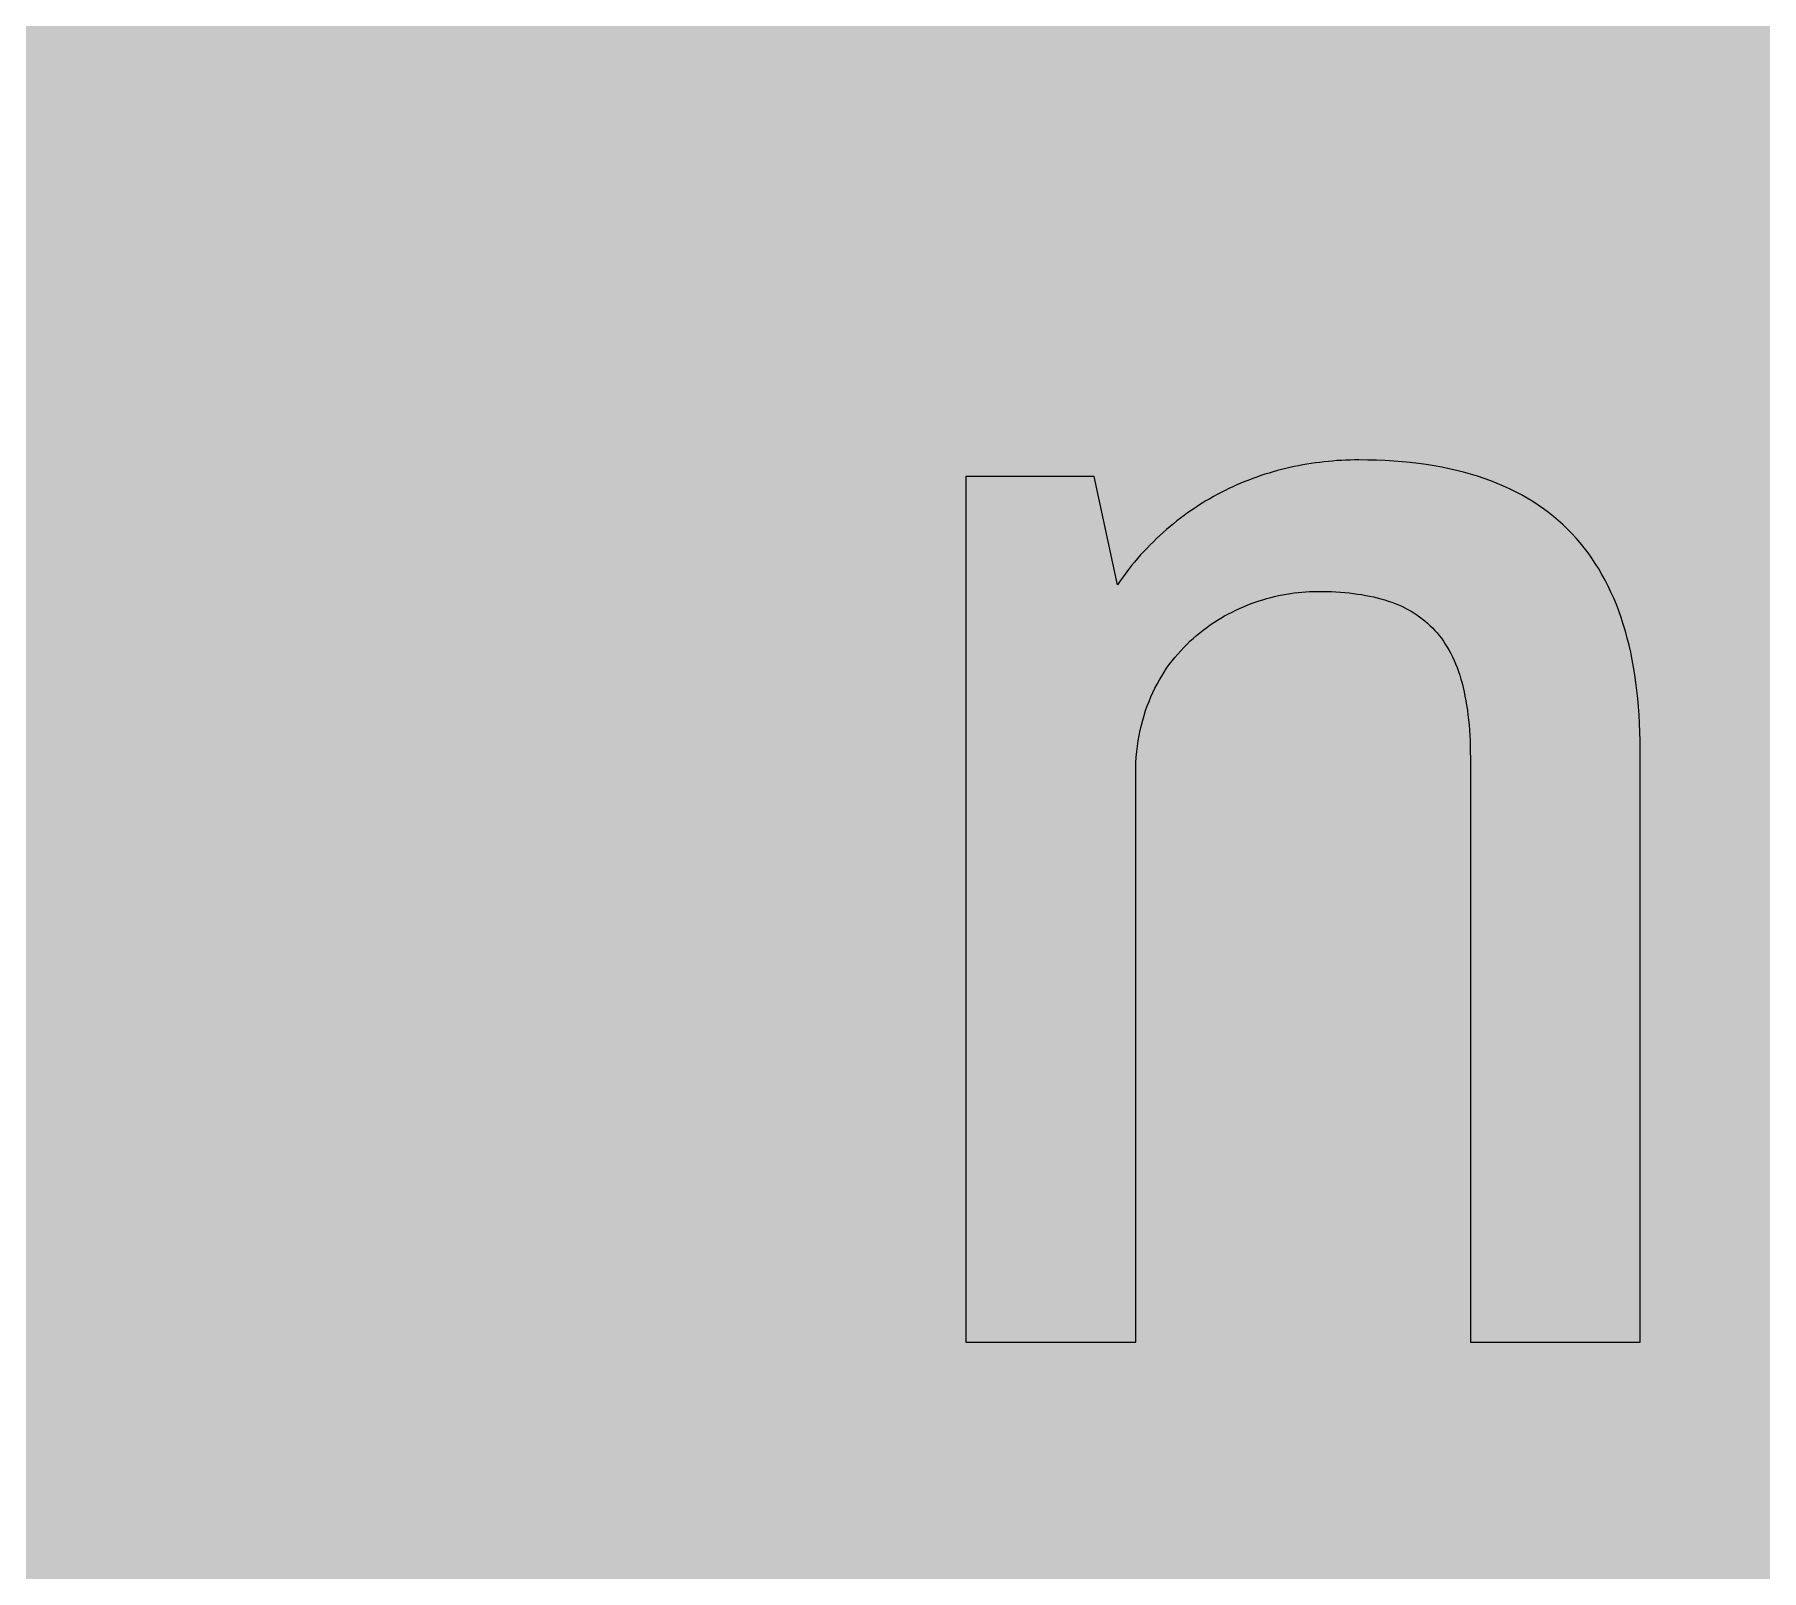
# Model space of a CAD drawing. Header units: millimetres. Extents: x 0 to 212, y 0 to 212.
# Drawn here: x 80.71 to 117.31, y 125.74 to 158.29 of the extents above; entities that cross this region are included whole.
import ezdxf

# ---------------------------------------------------------------- set-up
doc = ezdxf.new("R2010")
doc.units = ezdxf.units.MM

msp = doc.modelspace()

# ---------------------------------------------------------------- hatches: boundary and pattern name
for color, points in [(254, [(14.1633, 0.0536), (13.9878, 0.0533), (13.8125, 0.0559), (13.6373, 0.061), (13.462, 0.0686), (13.2893, 0.0787), (13.114, 0.0914), (12.9413, 0.1041), (12.7686, 0.1219), (12.5959, 0.1397), (12.4231, 0.16), (12.2504, 0.1829), (12.0777, 0.2057), (11.9075, 0.2337), (11.7373, 0.2616), (11.5672, 0.2921), (11.397, 0.3251), (11.2268, 0.3607), (11.0592, 0.3988), (10.8915, 0.4369), (10.7239, 0.4775), (10.5562, 0.5207), (10.3886, 0.5664), (10.2235, 0.6121), (10.0584, 0.6629), (9.8933, 0.7137), (9.7307, 0.7671), (9.5682, 0.8204), (9.4056, 0.8788), (9.2431, 0.9373), (9.083, 0.9982), (8.923, 1.0617), (8.763, 1.1252), (8.6055, 1.1938), (8.4455, 1.2624), (8.2906, 1.331), (8.1331, 1.4046), (7.9781, 1.4783), (7.8232, 1.5545), (7.6708, 1.6332), (7.5184, 1.7145), (7.366, 1.7958), (7.2161, 1.8796), (7.0663, 1.966), (6.919, 2.0523), (6.7716, 2.1438), (6.6243, 2.2352), (6.4795, 2.3266), (6.3348, 2.4232), (6.19, 2.5197), (6.0477, 2.6187), (5.908, 2.7178), (5.7683, 2.8194), (5.6286, 2.9235), (5.4915, 3.0302), (5.3543, 3.1369), (5.2197, 3.2461), (5.0851, 3.3579), (4.953, 3.4722), (4.8209, 3.5865), (4.6914, 3.7033), (4.5644, 3.8202), (4.4348, 3.9395), (4.3104, 4.0615), (4.1859, 4.1859), (4.0615, 4.3104), (3.9395, 4.4348), (3.8202, 4.5618), (3.7033, 4.6914), (3.5865, 4.8209), (3.4722, 4.953), (3.3579, 5.0851), (3.2487, 5.2197), (3.1369, 5.3543), (3.0302, 5.4915), (2.9235, 5.6286), (2.8194, 5.7683), (2.7178, 5.908), (2.6187, 6.0477), (2.5197, 6.19), (2.4232, 6.3348), (2.3266, 6.477), (2.2352, 6.6243), (2.1438, 6.7691), (2.0523, 6.9164), (1.966, 7.0663), (1.8796, 7.2161), (1.7958, 7.366), (1.7145, 7.5184), (1.6332, 7.6708), (1.5545, 7.8232), (1.4783, 7.9781), (1.4046, 8.1331), (1.331, 8.2906), (1.2598, 8.4455), (1.1913, 8.603), (1.1252, 8.763), (1.0592, 8.923), (0.9982, 9.083), (0.9373, 9.2431), (0.8763, 9.4056), (0.8204, 9.5682), (0.7645, 9.7307), (0.7112, 9.8933), (0.6604, 10.0584), (0.6121, 10.2235), (0.5639, 10.3911), (0.5207, 10.5562), (0.4775, 10.7239), (0.4343, 10.8915), (0.3962, 11.0592), (0.3607, 11.2268), (0.3251, 11.397), (0.2921, 11.5672), (0.2616, 11.7373), (0.2311, 11.9075), (0.2057, 12.0802), (0.1803, 12.2504), (0.1575, 12.4231), (0.1372, 12.5959), (0.1194, 12.7686), (0.1041, 12.9413), (0.0889, 13.1166), (0.0787, 13.2893), (0.0686, 13.4645), (0.061, 13.6373), (0.0559, 13.8125), (0.0508, 13.9878), (0.0508, 14.163), (0.0522, 197.6092), (0.0508, 197.7822), (0.0559, 197.9574), (0.061, 198.1327), (0.0686, 198.308), (0.0787, 198.4807), (0.0889, 198.6559), (0.1041, 198.8287), (0.1194, 199.0014), (0.1372, 199.1741), (0.1575, 199.3468), (0.1803, 199.5195), (0.2057, 199.6923), (0.2311, 199.8624), (0.2616, 200.0326), (0.2921, 200.2028), (0.3251, 200.373), (0.3607, 200.5432), (0.3962, 200.7108), (0.4343, 200.8784), (0.4775, 201.0461), (0.5207, 201.2137), (0.5639, 201.3814), (0.6121, 201.5465), (0.6604, 201.7116), (0.7112, 201.8767), (0.7645, 202.0392), (0.8204, 202.2018), (0.8763, 202.3643), (0.9373, 202.5269), (0.9982, 202.6869), (1.0592, 202.8469), (1.1252, 203.007), (1.1913, 203.1644), (1.2598, 203.3245), (1.331, 203.4794), (1.4046, 203.6369), (1.4783, 203.7918), (1.5545, 203.9468), (1.6332, 204.0992), (1.7145, 204.2516), (1.7958, 204.404), (1.8796, 204.5538), (1.966, 204.7037), (2.0523, 204.851), (2.1438, 204.9983), (2.2352, 205.1456), (2.3266, 205.2904), (2.4232, 205.4352), (2.5197, 205.58), (2.6187, 205.7222), (2.7178, 205.8619), (2.8194, 206.0016), (2.9235, 206.1413), (3.0302, 206.2785), (3.1369, 206.4156), (3.2487, 206.5503), (3.3579, 206.6849), (3.4722, 206.817), (3.5865, 206.949), (3.7033, 207.0786), (3.8202, 207.2056), (3.9395, 207.3351), (4.0615, 207.4596), (4.1859, 207.584), (4.3104, 207.7085), (4.4348, 207.8304), (4.5644, 207.9498), (4.6914, 208.0666), (4.8209, 208.1835), (4.953, 208.2978), (5.0851, 208.4121), (5.2197, 208.5213), (5.3543, 208.6331), (5.4915, 208.7397), (5.6286, 208.8464), (5.7683, 208.9506), (5.908, 209.0522), (6.0477, 209.1512), (6.19, 209.2503), (6.3348, 209.3468), (6.4795, 209.4433), (6.6243, 209.5348), (6.7716, 209.6262), (6.919, 209.7176), (7.0663, 209.804), (7.2161, 209.8904), (7.366, 209.9742), (7.5184, 210.0555), (7.6708, 210.1367), (7.8232, 210.2155), (7.9781, 210.2917), (8.1331, 210.3653), (8.2906, 210.439), (8.4455, 210.5101), (8.6055, 210.5787), (8.763, 210.6447), (8.923, 210.7108), (9.083, 210.7717), (9.2431, 210.8327), (9.4056, 210.8937), (9.5682, 210.9495), (9.7307, 211.0054), (9.8933, 211.0588), (10.0584, 211.1096), (10.2235, 211.1578), (10.3886, 211.2061), (10.5562, 211.2493), (10.7239, 211.2924), (10.8915, 211.3356), (11.0592, 211.3737), (11.2268, 211.4093), (11.397, 211.4448), (11.5672, 211.4779), (11.7373, 211.5083), (11.9075, 211.5388), (12.0777, 211.5642), (12.2504, 211.5896), (12.4231, 211.6125), (12.5959, 211.6328), (12.7686, 211.6506), (12.9413, 211.6658), (13.114, 211.6811), (13.2893, 211.6912), (13.462, 211.7014), (13.6373, 211.709), (13.8125, 211.7141), (13.9878, 211.7192), (14.163, 211.7192), (197.6078, 211.7203), (197.7822, 211.7192), (197.9574, 211.7141), (198.1327, 211.709), (198.3054, 211.7014), (198.4807, 211.6912), (198.6534, 211.6811), (198.8287, 211.6658), (199.0014, 211.6506), (199.1741, 211.6328), (199.3468, 211.6125), (199.5195, 211.5896), (199.6897, 211.5642), (199.8624, 211.5388), (200.0326, 211.5083), (200.2028, 211.4779), (200.373, 211.4448), (200.5432, 211.4093), (200.7108, 211.3737), (200.8784, 211.3356), (201.0461, 211.2924), (201.2137, 211.2493), (201.3788, 211.2061), (201.5465, 211.1578), (201.7116, 211.1096), (201.8767, 211.0588), (202.0392, 211.0054), (202.2018, 210.9495), (202.3643, 210.8937), (202.5269, 210.8327), (202.6869, 210.7717), (202.8469, 210.7108), (203.007, 210.6447), (203.167, 210.5787), (203.3245, 210.5101), (203.4794, 210.439), (203.6369, 210.3653), (203.7918, 210.2917), (203.9468, 210.2155), (204.0992, 210.1367), (204.2516, 210.0555), (204.404, 209.9742), (204.5538, 209.8904), (204.7037, 209.804), (204.8535, 209.7176), (205.0009, 209.6262), (205.1456, 209.5348), (205.293, 209.4433), (205.4352, 209.3468), (205.58, 209.2503), (205.7222, 209.1512), (205.8619, 209.0522), (206.0016, 208.9506), (206.1413, 208.8464), (206.2785, 208.7397), (206.4156, 208.6331), (206.5503, 208.5213), (206.6849, 208.4121), (206.817, 208.2978), (206.949, 208.1835), (207.0786, 208.0666), (207.2081, 207.9498), (207.3351, 207.8304), (207.4596, 207.7085), (207.584, 207.584), (207.7085, 207.4596), (207.8304, 207.3351), (207.9498, 207.2056), (208.0666, 207.0786), (208.1835, 206.949), (208.2978, 206.817), (208.4121, 206.6849), (208.5238, 206.5503), (208.6331, 206.4156), (208.7397, 206.2785), (208.8464, 206.1413), (208.9506, 206.0016), (209.0522, 205.8619), (209.1512, 205.7222), (209.2503, 205.58), (209.3468, 205.4352), (209.4433, 205.2904), (209.5348, 205.1456), (209.6262, 204.9983), (209.7176, 204.851), (209.804, 204.7037), (209.8904, 204.5538), (209.9742, 204.404), (210.0555, 204.2516), (210.1367, 204.0992), (210.2155, 203.9468), (210.2917, 203.7918), (210.3653, 203.6369), (210.439, 203.4794), (210.5076, 203.3245), (210.5762, 203.1644), (210.6447, 203.007), (210.7082, 202.8469), (210.7717, 202.6869), (210.8327, 202.5269), (210.8911, 202.3643), (210.9495, 202.2018), (211.0029, 202.0392), (211.0562, 201.8767), (211.107, 201.7116), (211.1578, 201.5465), (211.2035, 201.3814), (211.2493, 201.2137), (211.2924, 201.0461), (211.3331, 200.8784), (211.3712, 200.7108), (211.4093, 200.5432), (211.4448, 200.373), (211.4779, 200.2028), (211.5083, 200.0326), (211.5363, 199.8624), (211.5642, 199.6923), (211.5871, 199.5195), (211.6099, 199.3468), (211.6303, 199.1741), (211.648, 199.0014), (211.6658, 198.8287), (211.6785, 198.6559), (211.6912, 198.4807), (211.7014, 198.308), (211.709, 198.1327), (211.7141, 197.9574), (211.7166, 197.7822), (211.7166, 197.6069), (211.7189, 14.1647), (211.7166, 13.9878), (211.7141, 13.8125), (211.709, 13.6373), (211.7014, 13.4645), (211.6912, 13.2893), (211.6785, 13.1166), (211.6658, 12.9413), (211.648, 12.7686), (211.6303, 12.5959), (211.6099, 12.4231), (211.5871, 12.2504), (211.5642, 12.0802), (211.5363, 11.9075), (211.5083, 11.7373), (211.4779, 11.5672), (211.4448, 11.397), (211.4093, 11.2268), (211.3712, 11.0592), (211.3331, 10.8915), (211.2924, 10.7239), (211.2493, 10.5562), (211.2035, 10.3911), (211.1578, 10.2235), (211.107, 10.0584), (211.0562, 9.8933), (211.0029, 9.7307), (210.9495, 9.5682), (210.8911, 9.4056), (210.8327, 9.2431), (210.7717, 9.083), (210.7082, 8.923), (210.6447, 8.763), (210.5762, 8.603), (210.5076, 8.4455), (210.439, 8.2906), (210.3653, 8.1331), (210.2917, 7.9781), (210.2155, 7.8232), (210.1367, 7.6708), (210.0555, 7.5184), (209.9742, 7.366), (209.8904, 7.2161), (209.804, 7.0663), (209.7176, 6.9164), (209.6262, 6.7691), (209.5348, 6.6243), (209.4433, 6.477), (209.3468, 6.3348), (209.2503, 6.19), (209.1512, 6.0477), (209.0522, 5.908), (208.9506, 5.7683), (208.8464, 5.6286), (208.7397, 5.4915), (208.6331, 5.3543), (208.5238, 5.2197), (208.4121, 5.0851), (208.2978, 4.953), (208.1835, 4.8209), (208.0666, 4.6914), (207.9498, 4.5618), (207.8304, 4.4348), (207.7085, 4.3104), (207.584, 4.1859), (207.4596, 4.0615), (207.3351, 3.9395), (207.2081, 3.8202), (207.0786, 3.7033), (206.949, 3.5865), (206.817, 3.4722), (206.6849, 3.3579), (206.5503, 3.2461), (206.4156, 3.1369), (206.2785, 3.0302), (206.1413, 2.9235), (206.0016, 2.8194), (205.8619, 2.7178), (205.7222, 2.6187), (205.58, 2.5197), (205.4352, 2.4232), (205.293, 2.3266), (205.1456, 2.2352), (205.0009, 2.1438), (204.8535, 2.0523), (204.7037, 1.966), (204.5538, 1.8796), (204.404, 1.7958), (204.2516, 1.7145), (204.0992, 1.6332), (203.9468, 1.5545), (203.7918, 1.4783), (203.6369, 1.4046), (203.4794, 1.331), (203.3245, 1.2624), (203.167, 1.1938), (203.007, 1.1252), (202.8469, 1.0617), (202.6869, 0.9982), (202.5269, 0.9373), (202.3643, 0.8788), (202.2018, 0.8204), (202.0392, 0.7671), (201.8767, 0.7137), (201.7116, 0.6629), (201.5465, 0.6121), (201.3788, 0.5664), (201.2137, 0.5207), (201.0461, 0.4775), (200.8784, 0.4369), (200.7108, 0.3988), (200.5432, 0.3607), (200.373, 0.3251), (200.2028, 0.2921), (200.0326, 0.2616), (199.8624, 0.2337), (199.6897, 0.2057), (199.5195, 0.1829), (199.3468, 0.16), (199.1741, 0.1397), (199.0014, 0.1219), (198.8287, 0.1041), (198.6534, 0.0914), (198.4807, 0.0787), (198.3054, 0.0686), (198.1327, 0.061), (197.9574, 0.0559), (197.7822, 0.0533), (197.6069, 0.0533)]), (59, [(114.741, 130.5814), (114.741, 143.1392), (114.7394, 143.3246), (114.7343, 143.51), (114.7267, 143.6903), (114.7166, 143.8707), (114.7064, 144.0459), (114.6912, 144.2187), (114.6734, 144.3888), (114.6505, 144.5565), (114.6277, 144.7216), (114.6023, 144.8841), (114.5718, 145.0416), (114.5413, 145.1991), (114.5057, 145.3515), (114.4676, 145.5014), (114.427, 145.6487), (114.3838, 145.7935), (114.3381, 145.9357), (114.2873, 146.0754), (114.2365, 146.21), (114.1806, 146.3446), (114.1222, 146.4742), (114.0638, 146.6012), (113.9977, 146.7256), (113.9317, 146.8476), (113.8631, 146.9669), (113.7895, 147.0812), (113.7158, 147.1955), (113.6371, 147.3048), (113.5558, 147.4114), (113.472, 147.5156), (113.3831, 147.6172), (113.2942, 147.7162), (113.2002, 147.8102), (113.1037, 147.9042), (113.0046, 147.9931), (112.903, 148.0795), (112.7963, 148.1633), (112.6896, 148.242), (112.5779, 148.3208), (112.4636, 148.3944), (112.3442, 148.4655), (112.2248, 148.5341), (112.1004, 148.6002), (111.9734, 148.6637), (111.8438, 148.7221), (111.7117, 148.778), (111.5746, 148.8313), (111.4349, 148.8821), (111.2926, 148.9304), (111.1479, 148.9735), (111.0005, 149.0167), (110.8481, 149.0548), (110.6932, 149.0904), (110.5357, 149.1209), (110.3732, 149.1513), (110.2081, 149.1767), (110.0404, 149.1996), (109.8702, 149.2199), (109.6975, 149.2377), (109.5197, 149.2504), (109.3394, 149.2631), (109.1565, 149.2707), (108.9685, 149.2733), (108.778, 149.2758), (108.6866, 149.2758), (108.5926, 149.2733), (108.5012, 149.2707), (108.4097, 149.2656), (108.3158, 149.2606), (108.2243, 149.2529), (108.1329, 149.2453), (108.0414, 149.2352), (107.95, 149.225), (107.8586, 149.2123), (107.7697, 149.1996), (107.6782, 149.1869), (107.5893, 149.1691), (107.4979, 149.1539), (107.409, 149.1361), (107.3201, 149.1158), (107.2312, 149.0955), (107.1423, 149.0726), (107.0534, 149.0497), (106.9645, 149.0243), (106.8781, 148.9989), (106.7892, 148.971), (106.7029, 148.9431), (106.6165, 148.9126), (106.5301, 148.8821), (106.4463, 148.8491), (106.36, 148.8161), (106.2761, 148.7805), (106.1923, 148.7449), (106.1085, 148.7068), (106.0247, 148.6687), (105.9434, 148.6281), (105.8596, 148.5875), (105.7783, 148.5443), (105.6996, 148.4986), (105.6183, 148.4528), (105.5395, 148.4071), (105.4583, 148.3589), (105.3821, 148.3081), (105.3033, 148.2573), (105.2271, 148.2065), (105.1484, 148.1531), (105.0747, 148.0972), (104.9985, 148.0414), (104.9249, 147.9829), (104.8512, 147.9245), (104.7775, 147.8661), (104.7064, 147.8026), (104.6328, 147.7391), (104.5642, 147.6756), (104.4931, 147.6096), (104.4245, 147.5435), (104.3559, 147.4749), (104.2899, 147.4038), (104.2213, 147.3327), (104.1552, 147.2616), (104.0917, 147.1879), (104.0282, 147.1117), (103.9647, 147.0355), (103.9012, 146.9568), (103.8403, 146.878), (103.7819, 146.7968), (103.7209, 146.7155), (103.6625, 146.6317), (103.1695, 148.9244), (100.4535, 148.9244), (100.4535, 130.5814), (104.0515, 130.5814), (104.0515, 142.6101), (104.0511, 142.7328), (104.0562, 142.8547), (104.0638, 142.9766), (104.074, 143.0934), (104.0892, 143.2103), (104.1044, 143.3246), (104.1248, 143.4363), (104.1451, 143.5456), (104.1705, 143.6522), (104.1984, 143.7589), (104.2289, 143.8605), (104.2594, 143.9621), (104.2949, 144.0612), (104.333, 144.1577), (104.3711, 144.2542), (104.4118, 144.3457), (104.4575, 144.4371), (104.5032, 144.526), (104.5515, 144.6124), (104.6023, 144.6962), (104.6531, 144.78), (104.7064, 144.8613), (104.7623, 144.9375), (104.8207, 145.0162), (104.8791, 145.0899), (104.9401, 145.161), (105.0036, 145.2321), (105.0671, 145.3007), (105.1331, 145.3667), (105.1992, 145.4328), (105.2678, 145.4937), (105.3389, 145.5547), (105.41, 145.6131), (105.4811, 145.669), (105.5548, 145.7249), (105.6284, 145.7782), (105.7046, 145.829), (105.7808, 145.8773), (105.857, 145.923), (105.9358, 145.9687), (106.0145, 146.0119), (106.0933, 146.0525), (106.1745, 146.0932), (106.2533, 146.1287), (106.3346, 146.1643), (106.4158, 146.1973), (106.4997, 146.2303), (106.5809, 146.2608), (106.6648, 146.2888), (106.746, 146.3142), (106.8299, 146.3396), (106.9137, 146.3599), (106.995, 146.3827), (107.0788, 146.4005), (107.1626, 146.4183), (107.2439, 146.4335), (107.3277, 146.4462), (107.409, 146.4564), (107.4928, 146.4666), (107.5741, 146.4742), (107.6554, 146.4818), (107.7366, 146.4869), (107.8179, 146.4894), (107.8967, 146.4894), (107.9983, 146.4894), (108.0973, 146.4869), (108.1964, 146.4843), (108.2929, 146.4793), (108.3894, 146.4716), (108.4809, 146.4666), (108.5748, 146.4564), (108.6637, 146.4462), (108.7526, 146.4335), (108.839, 146.4208), (108.9254, 146.4056), (109.0092, 146.3904), (109.0905, 146.3726), (109.1692, 146.3523), (109.2479, 146.3319), (109.3267, 146.3091), (109.4029, 146.2862), (109.4765, 146.2608), (109.5477, 146.2329), (109.6188, 146.2049), (109.6874, 146.1745), (109.7534, 146.1414), (109.8194, 146.1059), (109.8855, 146.0703), (109.9464, 146.0322), (110.0074, 145.9941), (110.0658, 145.9535), (110.1242, 145.9103), (110.1801, 145.8646), (110.236, 145.8163), (110.2868, 145.7681), (110.3401, 145.7173), (110.3884, 145.6639), (110.4367, 145.6106), (110.4824, 145.5547), (110.5281, 145.4963), (110.5713, 145.4353), (110.6119, 145.3718), (110.6526, 145.3083), (110.6907, 145.2397), (110.7288, 145.1712), (110.7643, 145.1), (110.7973, 145.0264), (110.8304, 144.9527), (110.8608, 144.874), (110.8888, 144.7952), (110.9167, 144.714), (110.9421, 144.6301), (110.9675, 144.5438), (110.9878, 144.4549), (111.0107, 144.3634), (111.0285, 144.2695), (111.0488, 144.1729), (111.064, 144.0764), (111.0793, 143.9748), (111.092, 143.8732), (111.1047, 143.7665), (111.1148, 143.6599), (111.1225, 143.5506), (111.1301, 143.4363), (111.1352, 143.322), (111.1377, 143.2052), (111.1402, 143.0833), (111.1428, 142.9614), (111.143, 130.5814)])]:
    msp.add_hatch(color=color).paths.add_polyline_path(points)
h = msp.add_hatch(color=59)
edge = h.paths.add_edge_path()
edge.add_line((89.6938, 133.121), (89.5629, 133.1214))
edge.add_line((89.5629, 133.1214), (89.4334, 133.1214))
edge.add_line((89.4334, 133.1214), (89.3064, 133.1239))
edge.add_line((89.3064, 133.1239), (89.1819, 133.129))
edge.add_line((89.1819, 133.129), (89.0575, 133.1341))
edge.add_line((89.0575, 133.1341), (88.9356, 133.1417))
edge.add_line((88.9356, 133.1417), (88.8136, 133.1493))
edge.add_line((88.8136, 133.1493), (88.6943, 133.162))
edge.add_line((88.6943, 133.162), (88.5749, 133.1722))
edge.add_line((88.5749, 133.1722), (88.458, 133.1874))
edge.add_line((88.458, 133.1874), (88.3437, 133.2027))
edge.add_line((88.3437, 133.2027), (88.2294, 133.2205))
edge.add_line((88.2294, 133.2205), (88.1177, 133.2382))
edge.add_line((88.1177, 133.2382), (88.0085, 133.2611))
edge.add_line((88.0085, 133.2611), (87.8992, 133.284))
edge.add_line((87.8992, 133.284), (87.7926, 133.3094))
edge.add_line((87.7926, 133.3094), (87.6859, 133.3373))
edge.add_line((87.6859, 133.3373), (87.5817, 133.3678))
edge.add_line((87.5817, 133.3678), (87.4801, 133.4008))
edge.add_line((87.4801, 133.4008), (87.3811, 133.4364))
edge.add_line((87.3811, 133.4364), (87.282, 133.4745))
edge.add_line((87.282, 133.4745), (87.1855, 133.5151))
edge.add_line((87.1855, 133.5151), (87.089, 133.5583))
edge.add_line((87.089, 133.5583), (86.9975, 133.604))
edge.add_line((86.9975, 133.604), (86.9036, 133.6523))
edge.add_line((86.9036, 133.6523), (86.8147, 133.7031))
edge.add_line((86.8147, 133.7031), (86.7258, 133.7589))
edge.add_line((86.7258, 133.7589), (86.6394, 133.8174))
edge.add_line((86.6394, 133.8174), (86.5556, 133.8783))
edge.add_line((86.5556, 133.8783), (86.4743, 133.9418))
edge.add_line((86.4743, 133.9418), (86.393, 134.0104))
edge.add_line((86.393, 134.0104), (86.3143, 134.0815))
edge.add_line((86.3143, 134.0815), (86.2381, 134.1552))
edge.add_line((86.2381, 134.1552), (86.1619, 134.2339))
edge.add_line((86.1619, 134.2339), (86.0908, 134.3152))
edge.add_line((86.0908, 134.3152), (86.0196, 134.399))
edge.add_line((86.0196, 134.399), (85.9511, 134.4905))
edge.add_line((85.9511, 134.4905), (85.8825, 134.5819))
edge.add_line((85.8825, 134.5819), (85.819, 134.6784))
edge.add_line((85.819, 134.6784), (85.7555, 134.78))
edge.add_line((85.7555, 134.78), (85.6945, 134.8842))
edge.add_line((85.6945, 134.8842), (85.6361, 134.9934))
edge.add_line((85.6361, 134.9934), (85.5777, 135.1077))
edge.add_line((85.5777, 135.1077), (85.5243, 135.2245))
edge.add_line((85.5243, 135.2245), (85.471, 135.3464))
edge.add_line((85.471, 135.3464), (85.4202, 135.4734))
edge.add_line((85.4202, 135.4734), (85.3719, 135.603))
edge.add_line((85.3719, 135.603), (85.3262, 135.7376))
edge.add_line((85.3262, 135.7376), (85.283, 135.8798))
edge.add_line((85.283, 135.8798), (85.2399, 136.0246))
edge.add_line((85.2399, 136.0246), (85.2018, 136.1719))
edge.add_line((85.2018, 136.1719), (85.1637, 136.3269))
edge.add_line((85.1637, 136.3269), (85.1281, 136.4869))
edge.add_line((85.1281, 136.4869), (85.0951, 136.652))
edge.add_line((85.0951, 136.652), (85.0646, 136.8196))
edge.add_line((85.0646, 136.8196), (85.0367, 136.9949))
edge.add_line((85.0367, 136.9949), (85.0113, 137.1752))
edge.add_line((85.0113, 137.1752), (84.9859, 137.3607))
edge.add_line((84.9859, 137.3607), (84.9655, 137.5512))
edge.add_line((84.9655, 137.5512), (84.9452, 137.7467))
edge.add_line((84.9452, 137.7467), (84.93, 137.9499))
edge.add_line((84.93, 137.9499), (84.9147, 138.1557))
edge.add_line((84.9147, 138.1557), (84.9046, 138.369))
edge.add_line((84.9046, 138.369), (84.8944, 138.5875))
edge.add_line((84.8944, 138.5875), (95.8674, 138.5891))
edge.add_line((95.8674, 138.5891), (95.8674, 140.5996))
edge.add_line((95.8674, 140.5996), (95.8647, 140.843))
edge.add_line((95.8647, 140.843), (95.8621, 141.0818))
edge.add_line((95.8621, 141.0818), (95.8545, 141.3205))
edge.add_line((95.8545, 141.3205), (95.8469, 141.5567))
edge.add_line((95.8469, 141.5567), (95.8342, 141.7879))
edge.add_line((95.8342, 141.7879), (95.8215, 142.019))
edge.add_line((95.8215, 142.019), (95.8037, 142.2451))
edge.add_line((95.8037, 142.2451), (95.7834, 142.4711))
edge.add_line((95.7834, 142.4711), (95.7605, 142.6921))
edge.add_line((95.7605, 142.6921), (95.7377, 142.9106))
edge.add_line((95.7377, 142.9106), (95.7072, 143.1265))
edge.add_line((95.7072, 143.1265), (95.6767, 143.3373))
edge.add_line((95.6767, 143.3373), (95.6437, 143.5481))
edge.add_line((95.6437, 143.5481), (95.6056, 143.7538))
edge.add_line((95.6056, 143.7538), (95.565, 143.957))
edge.add_line((95.565, 143.957), (95.5218, 144.1577))
edge.add_line((95.5218, 144.1577), (95.4761, 144.3533))
edge.add_line((95.4761, 144.3533), (95.4253, 144.5463))
edge.add_line((95.4253, 144.5463), (95.3719, 144.7368))
edge.add_line((95.3719, 144.7368), (95.3135, 144.9248))
edge.add_line((95.3135, 144.9248), (95.2551, 145.1077))
edge.add_line((95.2551, 145.1077), (95.1916, 145.288))
edge.add_line((95.1916, 145.288), (95.123, 145.4658))
edge.add_line((95.123, 145.4658), (95.0544, 145.6385))
edge.add_line((95.0544, 145.6385), (94.9782, 145.8087))
edge.add_line((94.9782, 145.8087), (94.902, 145.9738))
edge.add_line((94.902, 145.9738), (94.8182, 146.1364))
edge.add_line((94.8182, 146.1364), (94.7344, 146.2964))
edge.add_line((94.7344, 146.2964), (94.6455, 146.4513))
edge.add_line((94.6455, 146.4513), (94.5515, 146.6037))
edge.add_line((94.5515, 146.6037), (94.455, 146.751))
edge.add_line((94.455, 146.751), (94.3534, 146.8958))
edge.add_line((94.3534, 146.8958), (94.2492, 147.0355))
edge.add_line((94.2492, 147.0355), (94.14, 147.1727))
edge.add_line((94.14, 147.1727), (94.0257, 147.3048))
edge.add_line((94.0257, 147.3048), (93.9089, 147.4318))
edge.add_line((93.9089, 147.4318), (93.787, 147.5588))
edge.add_line((93.787, 147.5588), (93.6625, 147.6781))
edge.add_line((93.6625, 147.6781), (93.533, 147.795))
edge.add_line((93.533, 147.795), (93.3983, 147.9067))
edge.add_line((93.3983, 147.9067), (93.2586, 148.016))
edge.add_line((93.2586, 148.016), (93.1164, 148.1201))
edge.add_line((93.1164, 148.1201), (92.9691, 148.2192))
edge.add_line((92.9691, 148.2192), (92.8167, 148.3157))
edge.add_line((92.8167, 148.3157), (92.6592, 148.4071))
edge.add_line((92.6592, 148.4071), (92.4966, 148.4935))
edge.add_line((92.4966, 148.4935), (92.3315, 148.5773))
edge.add_line((92.3315, 148.5773), (92.1614, 148.6535))
edge.add_line((92.1614, 148.6535), (91.9861, 148.7272))
edge.add_line((91.9861, 148.7272), (91.8032, 148.7983))
edge.add_line((91.8032, 148.7983), (91.6178, 148.8618))
edge.add_line((91.6178, 148.8618), (91.4273, 148.9227))
edge.add_line((91.4273, 148.9227), (91.2343, 148.9786))
edge.add_line((91.2343, 148.9786), (91.0336, 149.0294))
edge.add_line((91.0336, 149.0294), (90.8279, 149.0751))
edge.add_line((90.8279, 149.0751), (90.617, 149.1183))
edge.add_line((90.617, 149.1183), (90.4011, 149.1539))
edge.add_line((90.4011, 149.1539), (90.1802, 149.1869))
edge.add_line((90.1802, 149.1869), (89.9541, 149.2123))
edge.add_line((89.9541, 149.2123), (89.7204, 149.2352))
edge.add_line((89.7204, 149.2352), (89.4842, 149.2529))
edge.add_line((89.4842, 149.2529), (89.2429, 149.2656))
edge.add_line((89.2429, 149.2656), (88.994, 149.2733))
edge.add_line((88.994, 149.2733), (88.74, 149.2758))
edge.add_line((88.74, 149.2758), (88.5088, 149.2733))
edge.add_line((88.5088, 149.2733), (88.2802, 149.2656))
edge.add_line((88.2802, 149.2656), (88.0567, 149.2529))
edge.add_line((88.0567, 149.2529), (87.8357, 149.2377))
edge.add_line((87.8357, 149.2377), (87.6198, 149.2148))
edge.add_line((87.6198, 149.2148), (87.4065, 149.1869))
edge.add_line((87.4065, 149.1869), (87.1982, 149.1564))
edge.add_line((87.1982, 149.1564), (86.9925, 149.1183))
edge.add_line((86.9925, 149.1183), (86.7893, 149.0777))
edge.add_line((86.7893, 149.0777), (86.5911, 149.032))
edge.add_line((86.5911, 149.032), (86.3981, 148.9812))
edge.add_line((86.3981, 148.9812), (86.2051, 148.9227))
edge.add_line((86.2051, 148.9227), (86.0196, 148.8618))
edge.add_line((86.0196, 148.8618), (85.8342, 148.7957))
edge.add_line((85.8342, 148.7957), (85.6539, 148.7272))
edge.add_line((85.6539, 148.7272), (85.4786, 148.651))
edge.add_line((85.4786, 148.651), (85.3059, 148.5697))
edge.add_line((85.3059, 148.5697), (85.1357, 148.4859))
edge.add_line((85.1357, 148.4859), (84.9706, 148.3944))
edge.add_line((84.9706, 148.3944), (84.8081, 148.3004))
edge.add_line((84.8081, 148.3004), (84.6506, 148.1988))
edge.add_line((84.6506, 148.1988), (84.4956, 148.0947))
edge.add_line((84.4956, 148.0947), (84.3458, 147.9855))
edge.add_line((84.3458, 147.9855), (84.1985, 147.8712))
edge.add_line((84.1985, 147.8712), (84.0562, 147.7518))
edge.add_line((84.0562, 147.7518), (83.9165, 147.6299))
edge.add_line((83.9165, 147.6299), (83.7794, 147.5003))
edge.add_line((83.7794, 147.5003), (83.6473, 147.3657))
edge.add_line((83.6473, 147.3657), (83.5177, 147.2286))
edge.add_line((83.5177, 147.2286), (83.3933, 147.0863))
edge.add_line((83.3933, 147.0863), (83.2714, 146.939))
edge.add_line((83.2714, 146.939), (83.152, 146.7841))
edge.add_line((83.152, 146.7841), (83.0377, 146.6266))
edge.add_line((83.0377, 146.6266), (82.9285, 146.4666))
edge.add_line((82.9285, 146.4666), (82.8192, 146.2989))
edge.add_line((82.8192, 146.2989), (82.7176, 146.1262))
edge.add_line((82.7176, 146.1262), (82.616, 145.9509))
edge.add_line((82.616, 145.9509), (82.5221, 145.7681))
edge.add_line((82.5221, 145.7681), (82.4281, 145.5826))
edge.add_line((82.4281, 145.5826), (82.3392, 145.3921))
edge.add_line((82.3392, 145.3921), (82.2554, 145.1966))
edge.add_line((82.2554, 145.1966), (82.1741, 144.9959))
edge.add_line((82.1741, 144.9959), (82.0953, 144.7927))
edge.add_line((82.0953, 144.7927), (82.0217, 144.5819))
edge.add_line((82.0217, 144.5819), (81.9506, 144.3685))
edge.add_line((81.9506, 144.3685), (81.882, 144.1475))
edge.add_line((81.882, 144.1475), (81.8185, 143.924))
edge.add_line((81.8185, 143.924), (81.7601, 143.6954))
edge.add_line((81.7601, 143.6954), (81.7042, 143.4617))
edge.add_line((81.7042, 143.4617), (81.6508, 143.2255))
edge.add_line((81.6508, 143.2255), (81.6026, 142.9817))
edge.add_line((81.6026, 142.9817), (81.5569, 142.7353))
edge.add_line((81.5569, 142.7353), (81.5162, 142.4813))
edge.add_line((81.5162, 142.4813), (81.4781, 142.2248))
edge.add_line((81.4781, 142.2248), (81.4426, 141.9631))
edge.add_line((81.4426, 141.9631), (81.4121, 141.699))
edge.add_line((81.4121, 141.699), (81.3841, 141.4272))
edge.add_line((81.3841, 141.4272), (81.3613, 141.1503))
edge.add_line((81.3613, 141.1503), (81.341, 140.8709))
edge.add_line((81.341, 140.8709), (81.3257, 140.5865))
edge.add_line((81.3257, 140.5865), (81.313, 140.2969))
edge.add_line((81.313, 140.2969), (81.3029, 140.0023))
edge.add_line((81.3029, 140.0023), (81.2978, 139.7025))
edge.add_line((81.2978, 139.7025), (81.2952, 139.4003))
edge.add_line((81.2952, 139.4003), (81.2978, 139.0574))
edge.add_line((81.2978, 139.0574), (81.3079, 138.7221))
edge.add_line((81.3079, 138.7221), (81.3206, 138.3944))
edge.add_line((81.3206, 138.3944), (81.341, 138.0769))
edge.add_line((81.341, 138.0769), (81.3664, 137.7645))
edge.add_line((81.3664, 137.7645), (81.3968, 137.4623))
edge.add_line((81.3968, 137.4623), (81.4324, 137.1651))
edge.add_line((81.4324, 137.1651), (81.473, 136.8781))
edge.add_line((81.473, 136.8781), (81.5188, 136.5987))
edge.add_line((81.5188, 136.5987), (81.5721, 136.3243))
edge.add_line((81.5721, 136.3243), (81.628, 136.0602))
edge.add_line((81.628, 136.0602), (81.6889, 135.8011))
edge.add_line((81.6889, 135.8011), (81.7524, 135.5522))
edge.add_line((81.7524, 135.5522), (81.8236, 135.3083))
edge.add_line((81.8236, 135.3083), (81.8998, 135.0696))
edge.add_line((81.8998, 135.0696), (81.9785, 134.841))
edge.add_line((81.9785, 134.841), (82.0623, 134.6175))
edge.add_line((82.0623, 134.6175), (82.1512, 134.4016))
edge.add_line((82.1512, 134.4016), (82.2427, 134.1933))
edge.add_line((82.2427, 134.1933), (82.3392, 133.9901))
edge.add_line((82.3392, 133.9901), (82.4408, 133.792))
edge.add_line((82.4408, 133.792), (82.5449, 133.604))
edge.add_line((82.5449, 133.604), (82.6541, 133.4186))
edge.add_line((82.6541, 133.4186), (82.7659, 133.2408))
edge.add_line((82.7659, 133.2408), (82.8827, 133.0706))
edge.add_line((82.8827, 133.0706), (83.0021, 132.9055))
edge.add_line((83.0021, 132.9055), (83.124, 132.7455))
edge.add_line((83.124, 132.7455), (83.251, 132.5931))
edge.add_line((83.251, 132.5931), (83.3806, 132.4458))
edge.add_line((83.3806, 132.4458), (83.5152, 132.3035))
edge.add_line((83.5152, 132.3035), (83.6524, 132.1664))
edge.add_line((83.6524, 132.1664), (83.7921, 132.0343))
edge.add_line((83.7921, 132.0343), (83.9343, 131.9098))
edge.add_line((83.9343, 131.9098), (84.0816, 131.7904))
edge.add_line((84.0816, 131.7904), (84.2289, 131.6761))
edge.add_line((84.2289, 131.6761), (84.3813, 131.5644))
edge.add_line((84.3813, 131.5644), (84.5363, 131.4602))
edge.add_line((84.5363, 131.4602), (84.6912, 131.3612))
edge.add_line((84.6912, 131.3612), (84.8512, 131.2672))
edge.add_line((84.8512, 131.2672), (85.0138, 131.1758))
edge.add_line((85.0138, 131.1758), (85.1764, 131.0919))
edge.add_line((85.1764, 131.0919), (85.344, 131.0107))
edge.add_line((85.344, 131.0107), (85.5116, 130.9345))
edge.add_line((85.5116, 130.9345), (85.6844, 130.8633))
edge.add_line((85.6844, 130.8633), (85.8571, 130.7948))
edge.add_line((85.8571, 130.7948), (86.0298, 130.7313))
edge.add_line((86.0298, 130.7313), (86.2076, 130.6728))
edge.add_line((86.2076, 130.6728), (86.3854, 130.6195))
edge.add_line((86.3854, 130.6195), (86.5657, 130.5687))
edge.add_line((86.5657, 130.5687), (86.7486, 130.5204))
edge.add_line((86.7486, 130.5204), (86.9315, 130.4773))
edge.add_line((86.9315, 130.4773), (87.1144, 130.4392))
edge.add_line((87.1144, 130.4392), (87.3023, 130.4036))
edge.add_line((87.3023, 130.4036), (87.4878, 130.3706))
edge.add_line((87.4878, 130.3706), (87.6757, 130.3426))
edge.add_line((87.6757, 130.3426), (87.8662, 130.3172))
edge.add_line((87.8662, 130.3172), (88.0567, 130.2969))
edge.add_line((88.0567, 130.2969), (88.2472, 130.2766))
edge.add_line((88.2472, 130.2766), (88.4403, 130.2614))
edge.add_line((88.4403, 130.2614), (88.6333, 130.2487))
edge.add_line((88.6333, 130.2487), (88.8263, 130.2385))
edge.add_line((88.8263, 130.2385), (89.0194, 130.2334))
edge.add_line((89.0194, 130.2334), (89.215, 130.2283))
edge.add_line((89.215, 130.2283), (89.4105, 130.2283))
edge.add_line((89.4105, 130.2283), (89.5223, 130.2283))
edge.add_line((89.5223, 130.2283), (89.6341, 130.2283))
edge.add_line((89.6341, 130.2283), (89.7458, 130.2309))
edge.add_line((89.7458, 130.2309), (89.8576, 130.236))
edge.add_line((89.8576, 130.236), (89.9668, 130.241))
edge.add_line((89.9668, 130.241), (90.0786, 130.2461))
edge.add_line((90.0786, 130.2461), (90.1878, 130.2512))
edge.add_line((90.1878, 130.2512), (90.297, 130.2588))
edge.add_line((90.297, 130.2588), (90.4062, 130.2664))
edge.add_line((90.4062, 130.2664), (90.5129, 130.2766))
edge.add_line((90.5129, 130.2766), (90.6221, 130.2868))
edge.add_line((90.6221, 130.2868), (90.7288, 130.2969))
edge.add_line((90.7288, 130.2969), (90.8355, 130.3071))
edge.add_line((90.8355, 130.3071), (90.9422, 130.3198))
edge.add_line((90.9422, 130.3198), (91.0488, 130.3325))
edge.add_line((91.0488, 130.3325), (91.153, 130.3452))
edge.add_line((91.153, 130.3452), (91.2571, 130.3604))
edge.add_line((91.2571, 130.3604), (91.3613, 130.3757))
edge.add_line((91.3613, 130.3757), (91.4654, 130.3909))
edge.add_line((91.4654, 130.3909), (91.567, 130.4087))
edge.add_line((91.567, 130.4087), (91.6686, 130.4265))
edge.add_line((91.6686, 130.4265), (91.7702, 130.4442))
edge.add_line((91.7702, 130.4442), (91.8718, 130.462))
edge.add_line((91.8718, 130.462), (91.9709, 130.4798))
edge.add_line((91.9709, 130.4798), (92.0699, 130.5001))
edge.add_line((92.0699, 130.5001), (92.169, 130.5204))
edge.add_line((92.169, 130.5204), (92.268, 130.5408))
edge.add_line((92.268, 130.5408), (92.3646, 130.5611))
edge.add_line((92.3646, 130.5611), (92.4611, 130.5839))
edge.add_line((92.4611, 130.5839), (92.5551, 130.6043))
edge.add_line((92.5551, 130.6043), (92.6516, 130.6271))
edge.add_line((92.6516, 130.6271), (92.743, 130.65))
edge.add_line((92.743, 130.65), (92.837, 130.6728))
edge.add_line((92.837, 130.6728), (92.9284, 130.6982))
edge.add_line((92.9284, 130.6982), (93.0199, 130.7211))
edge.add_line((93.0199, 130.7211), (93.1113, 130.7465))
edge.add_line((93.1113, 130.7465), (93.2002, 130.7719))
edge.add_line((93.2002, 130.7719), (93.2891, 130.7973))
edge.add_line((93.2891, 130.7973), (93.378, 130.8227))
edge.add_line((93.378, 130.8227), (93.4644, 130.8481))
edge.add_line((93.4644, 130.8481), (93.5507, 130.8735))
edge.add_line((93.5507, 130.8735), (93.6346, 130.8989))
edge.add_line((93.6346, 130.8989), (93.7184, 130.9268))
edge.add_line((93.7184, 130.9268), (93.8022, 130.9522))
edge.add_line((93.8022, 130.9522), (93.8835, 130.9802))
edge.add_line((93.8835, 130.9802), (93.9648, 131.0056))
edge.add_line((93.9648, 131.0056), (94.0435, 131.0335))
edge.add_line((94.0435, 131.0335), (94.1222, 131.0615))
edge.add_line((94.1222, 131.0615), (94.201, 131.0869))
edge.add_line((94.201, 131.0869), (94.2772, 131.1148))
edge.add_line((94.2772, 131.1148), (94.3534, 131.1427))
edge.add_line((94.3534, 131.1427), (94.427, 131.1707))
edge.add_line((94.427, 131.1707), (94.5007, 131.1986))
edge.add_line((94.5007, 131.1986), (94.5744, 131.224))
edge.add_line((94.5744, 131.224), (94.6455, 131.252))
edge.add_line((94.6455, 131.252), (94.7141, 131.2799))
edge.add_line((94.7141, 131.2799), (94.7826, 131.3078))
edge.add_line((94.7826, 131.3078), (94.8512, 131.3358))
edge.add_line((94.8512, 131.3358), (94.9173, 131.3612))
edge.add_line((94.9173, 131.3612), (94.9833, 131.3891))
edge.add_line((94.9833, 131.3891), (95.0468, 131.4171))
edge.add_line((95.0468, 131.4171), (95.1103, 131.4425))
edge.add_line((95.1103, 131.4425), (95.1713, 131.4704))
edge.add_line((95.1713, 131.4704), (95.2297, 131.4958))
edge.add_line((95.2297, 131.4958), (94.1395, 134.1092))
edge.add_line((94.1395, 134.1092), (94.0714, 134.0815))
edge.add_line((94.0714, 134.0815), (94.0054, 134.0561))
edge.add_line((94.0054, 134.0561), (93.9394, 134.0282))
edge.add_line((93.9394, 134.0282), (93.8733, 134.0028))
edge.add_line((93.8733, 134.0028), (93.8073, 133.9774))
edge.add_line((93.8073, 133.9774), (93.7387, 133.952))
edge.add_line((93.7387, 133.952), (93.6727, 133.9291))
edge.add_line((93.6727, 133.9291), (93.6066, 133.9037))
edge.add_line((93.6066, 133.9037), (93.538, 133.8783))
edge.add_line((93.538, 133.8783), (93.472, 133.8555))
edge.add_line((93.472, 133.8555), (93.4034, 133.8301))
edge.add_line((93.4034, 133.8301), (93.3374, 133.8072))
edge.add_line((93.3374, 133.8072), (93.2688, 133.7843))
edge.add_line((93.2688, 133.7843), (93.2028, 133.7615))
edge.add_line((93.2028, 133.7615), (93.1342, 133.7386))
edge.add_line((93.1342, 133.7386), (93.0656, 133.7158))
edge.add_line((93.0656, 133.7158), (92.9996, 133.6929))
edge.add_line((92.9996, 133.6929), (92.931, 133.67))
edge.add_line((92.931, 133.67), (92.8624, 133.6497))
edge.add_line((92.8624, 133.6497), (92.7938, 133.6294))
edge.add_line((92.7938, 133.6294), (92.7252, 133.6065))
edge.add_line((92.7252, 133.6065), (92.6567, 133.5862))
edge.add_line((92.6567, 133.5862), (92.5881, 133.5659))
edge.add_line((92.5881, 133.5659), (92.5195, 133.5481))
edge.add_line((92.5195, 133.5481), (92.4509, 133.5278))
edge.add_line((92.4509, 133.5278), (92.3823, 133.5075))
edge.add_line((92.3823, 133.5075), (92.3138, 133.4897))
edge.add_line((92.3138, 133.4897), (92.2452, 133.4719))
edge.add_line((92.2452, 133.4719), (92.1766, 133.4541))
edge.add_line((92.1766, 133.4541), (92.1055, 133.4364))
edge.add_line((92.1055, 133.4364), (92.0369, 133.4186))
edge.add_line((92.0369, 133.4186), (91.9683, 133.4008))
edge.add_line((91.9683, 133.4008), (91.8972, 133.3856))
edge.add_line((91.8972, 133.3856), (91.8286, 133.3703))
edge.add_line((91.8286, 133.3703), (91.76, 133.3551))
edge.add_line((91.76, 133.3551), (91.6889, 133.3398))
edge.add_line((91.6889, 133.3398), (91.6203, 133.3246))
edge.add_line((91.6203, 133.3246), (91.5492, 133.3094))
edge.add_line((91.5492, 133.3094), (91.4781, 133.2967))
edge.add_line((91.4781, 133.2967), (91.4095, 133.284))
edge.add_line((91.4095, 133.284), (91.3384, 133.2713))
edge.add_line((91.3384, 133.2713), (91.2673, 133.2586))
edge.add_line((91.2673, 133.2586), (91.1987, 133.2459))
edge.add_line((91.1987, 133.2459), (91.1276, 133.2357))
edge.add_line((91.1276, 133.2357), (91.0565, 133.223))
edge.add_line((91.0565, 133.223), (90.9853, 133.2128))
edge.add_line((90.9853, 133.2128), (90.9142, 133.2052))
edge.add_line((90.9142, 133.2052), (90.8431, 133.1951))
edge.add_line((90.8431, 133.1951), (90.772, 133.1849))
edge.add_line((90.772, 133.1849), (90.7009, 133.1773))
edge.add_line((90.7009, 133.1773), (90.6297, 133.1697))
edge.add_line((90.6297, 133.1697), (90.5586, 133.162))
edge.add_line((90.5586, 133.162), (90.4875, 133.157))
edge.add_line((90.4875, 133.157), (90.4138, 133.1493))
edge.add_line((90.4138, 133.1493), (90.3427, 133.1443))
edge.add_line((90.3427, 133.1443), (90.2716, 133.1392))
edge.add_line((90.2716, 133.1392), (90.1979, 133.1341))
edge.add_line((90.1979, 133.1341), (90.1268, 133.1316))
edge.add_line((90.1268, 133.1316), (90.0557, 133.1265))
edge.add_line((90.0557, 133.1265), (89.982, 133.1239))
edge.add_line((89.982, 133.1239), (89.9109, 133.1214))
edge.add_line((89.9109, 133.1214), (89.8373, 133.1214))
edge.add_line((89.8373, 133.1214), (89.7661, 133.1189))
edge.add_line((89.7661, 133.1189), (89.6925, 133.1189))
edge = h.paths.add_edge_path(flags=16)
edge.add_line((88.6714, 146.4906), (88.7984, 146.4894))
edge.add_line((88.7984, 146.4894), (88.9229, 146.4843))
edge.add_line((88.9229, 146.4843), (89.0448, 146.4793))
edge.add_line((89.0448, 146.4793), (89.1667, 146.4716))
edge.add_line((89.1667, 146.4716), (89.2835, 146.4615))
edge.add_line((89.2835, 146.4615), (89.4004, 146.4513))
edge.add_line((89.4004, 146.4513), (89.5147, 146.4361))
edge.add_line((89.5147, 146.4361), (89.6239, 146.4183))
edge.add_line((89.6239, 146.4183), (89.7331, 146.4005))
edge.add_line((89.7331, 146.4005), (89.8398, 146.3802))
edge.add_line((89.8398, 146.3802), (89.9439, 146.3548))
edge.add_line((89.9439, 146.3548), (90.0455, 146.3294))
edge.add_line((90.0455, 146.3294), (90.1446, 146.3015))
edge.add_line((90.1446, 146.3015), (90.2437, 146.271))
edge.add_line((90.2437, 146.271), (90.3376, 146.2354))
edge.add_line((90.3376, 146.2354), (90.4316, 146.1999))
edge.add_line((90.4316, 146.1999), (90.5205, 146.1618))
edge.add_line((90.5205, 146.1618), (90.6094, 146.1211))
edge.add_line((90.6094, 146.1211), (90.6958, 146.0779))
edge.add_line((90.6958, 146.0779), (90.7796, 146.0322))
edge.add_line((90.7796, 146.0322), (90.8634, 145.9814))
edge.add_line((90.8634, 145.9814), (90.9422, 145.9306))
edge.add_line((90.9422, 145.9306), (91.0209, 145.8773))
edge.add_line((91.0209, 145.8773), (91.0946, 145.8189))
edge.add_line((91.0946, 145.8189), (91.1682, 145.7604))
edge.add_line((91.1682, 145.7604), (91.2393, 145.6969))
edge.add_line((91.2393, 145.6969), (91.3079, 145.6334))
edge.add_line((91.3079, 145.6334), (91.3765, 145.5649))
edge.add_line((91.3765, 145.5649), (91.44, 145.4937))
edge.add_line((91.44, 145.4937), (91.5035, 145.4201))
edge.add_line((91.5035, 145.4201), (91.5645, 145.3439))
edge.add_line((91.5645, 145.3439), (91.6229, 145.2626))
edge.add_line((91.6229, 145.2626), (91.6813, 145.1813))
edge.add_line((91.6813, 145.1813), (91.7346, 145.095))
edge.add_line((91.7346, 145.095), (91.788, 145.0086))
edge.add_line((91.788, 145.0086), (91.8388, 144.9172))
edge.add_line((91.8388, 144.9172), (91.887, 144.8206))
edge.add_line((91.887, 144.8206), (91.9353, 144.7241))
edge.add_line((91.9353, 144.7241), (91.981, 144.6225))
edge.add_line((91.981, 144.6225), (92.0242, 144.5184))
edge.add_line((92.0242, 144.5184), (92.0648, 144.4117))
edge.add_line((92.0648, 144.4117), (92.1029, 144.3025))
edge.add_line((92.1029, 144.3025), (92.141, 144.1882))
edge.add_line((92.141, 144.1882), (92.1766, 144.0713))
edge.add_line((92.1766, 144.0713), (92.2096, 143.952))
edge.add_line((92.2096, 143.952), (92.2426, 143.83))
edge.add_line((92.2426, 143.83), (92.2731, 143.703))
edge.add_line((92.2731, 143.703), (92.3011, 143.5735))
edge.add_line((92.3011, 143.5735), (92.3265, 143.4389))
edge.add_line((92.3265, 143.4389), (92.3519, 143.3043))
edge.add_line((92.3519, 143.3043), (92.3747, 143.162))
edge.add_line((92.3747, 143.162), (92.395, 143.0198))
edge.add_line((92.395, 143.0198), (92.4154, 142.8725))
edge.add_line((92.4154, 142.8725), (92.4331, 142.7226))
edge.add_line((92.4331, 142.7226), (92.4484, 142.5677))
edge.add_line((92.4484, 142.5677), (92.4611, 142.4102))
edge.add_line((92.4611, 142.4102), (92.4738, 142.2502))
edge.add_line((92.4738, 142.2502), (92.4865, 142.0851))
edge.add_line((92.4865, 142.0851), (92.4941, 141.9174))
edge.add_line((92.4941, 141.9174), (92.5017, 141.7447))
edge.add_line((92.5017, 141.7447), (92.5068, 141.5694))
edge.add_line((92.5068, 141.5694), (92.5119, 141.3916))
edge.add_line((92.5119, 141.3916), (92.5144, 141.2088))
edge.add_line((92.5144, 141.2088), (92.5144, 141.0208))
edge.add_line((92.5144, 141.0208), (84.9313, 141.0226))
edge.add_line((84.9313, 141.0226), (84.9401, 141.2164))
edge.add_line((84.9401, 141.2164), (84.9528, 141.4094))
edge.add_line((84.9528, 141.4094), (84.9655, 141.5974))
edge.add_line((84.9655, 141.5974), (84.9808, 141.7803))
edge.add_line((84.9808, 141.7803), (84.9986, 141.9606))
edge.add_line((84.9986, 141.9606), (85.0163, 142.1333))
edge.add_line((85.0163, 142.1333), (85.0367, 142.306))
edge.add_line((85.0367, 142.306), (85.057, 142.4711))
edge.add_line((85.057, 142.4711), (85.0798, 142.6337))
edge.add_line((85.0798, 142.6337), (85.1052, 142.7937))
edge.add_line((85.1052, 142.7937), (85.1306, 142.9461))
edge.add_line((85.1306, 142.9461), (85.1586, 143.0985))
edge.add_line((85.1586, 143.0985), (85.1865, 143.2458))
edge.add_line((85.1865, 143.2458), (85.217, 143.3881))
edge.add_line((85.217, 143.3881), (85.2475, 143.5252))
edge.add_line((85.2475, 143.5252), (85.2805, 143.6624))
edge.add_line((85.2805, 143.6624), (85.3161, 143.7919))
edge.add_line((85.3161, 143.7919), (85.3516, 143.9215))
edge.add_line((85.3516, 143.9215), (85.3897, 144.0459))
edge.add_line((85.3897, 144.0459), (85.4304, 144.1653))
edge.add_line((85.4304, 144.1653), (85.471, 144.2822))
edge.add_line((85.471, 144.2822), (85.5116, 144.3965))
edge.add_line((85.5116, 144.3965), (85.5574, 144.5057))
edge.add_line((85.5574, 144.5057), (85.6031, 144.6124))
edge.add_line((85.6031, 144.6124), (85.6488, 144.714))
edge.add_line((85.6488, 144.714), (85.6971, 144.813))
edge.add_line((85.6971, 144.813), (85.7479, 144.9095))
edge.add_line((85.7479, 144.9095), (85.7987, 145.0035))
edge.add_line((85.7987, 145.0035), (85.852, 145.0924))
edge.add_line((85.852, 145.0924), (85.9053, 145.1788))
edge.add_line((85.9053, 145.1788), (85.9612, 145.2626))
edge.add_line((85.9612, 145.2626), (86.0196, 145.3439))
edge.add_line((86.0196, 145.3439), (86.0781, 145.4201))
edge.add_line((86.0781, 145.4201), (86.139, 145.4937))
edge.add_line((86.139, 145.4937), (86.2025, 145.5649))
edge.add_line((86.2025, 145.5649), (86.266, 145.6334))
edge.add_line((86.266, 145.6334), (86.3295, 145.6969))
edge.add_line((86.3295, 145.6969), (86.3981, 145.7604))
edge.add_line((86.3981, 145.7604), (86.4641, 145.8189))
edge.add_line((86.4641, 145.8189), (86.5353, 145.8747))
edge.add_line((86.5353, 145.8747), (86.6064, 145.9281))
edge.add_line((86.6064, 145.9281), (86.68, 145.9789))
edge.add_line((86.68, 145.9789), (86.7537, 146.0271))
edge.add_line((86.7537, 146.0271), (86.8299, 146.0729))
edge.add_line((86.8299, 146.0729), (86.9061, 146.116))
edge.add_line((86.9061, 146.116), (86.9848, 146.1567))
edge.add_line((86.9848, 146.1567), (87.0661, 146.1948))
edge.add_line((87.0661, 146.1948), (87.1474, 146.2303))
edge.add_line((87.1474, 146.2303), (87.2312, 146.2634))
edge.add_line((87.2312, 146.2634), (87.3176, 146.2938))
edge.add_line((87.3176, 146.2938), (87.4039, 146.3218))
edge.add_line((87.4039, 146.3218), (87.4928, 146.3472))
edge.add_line((87.4928, 146.3472), (87.5817, 146.37))
edge.add_line((87.5817, 146.37), (87.6732, 146.3929))
edge.add_line((87.6732, 146.3929), (87.7646, 146.4107))
edge.add_line((87.7646, 146.4107), (87.8586, 146.4285))
edge.add_line((87.8586, 146.4285), (87.9551, 146.4437))
edge.add_line((87.9551, 146.4437), (88.0542, 146.4564))
edge.add_line((88.0542, 146.4564), (88.1532, 146.4666))
edge.add_line((88.1532, 146.4666), (88.2523, 146.4742))
edge.add_line((88.2523, 146.4742), (88.3539, 146.4818))
edge.add_line((88.3539, 146.4818), (88.458, 146.4869))
edge.add_line((88.458, 146.4869), (88.5622, 146.4894))
edge.add_line((88.5622, 146.4894), (88.6714, 146.4894))

# ---------------------------------------------------------------- linework, layer by layer
at = {"color": 59}
msp.add_lwpolyline([(114.741, 130.5814), (114.741, 143.1392), (114.7394, 143.3246), (114.7343, 143.51), (114.7267, 143.6903), (114.7166, 143.8707), (114.7064, 144.0459), (114.6912, 144.2187), (114.6734, 144.3888), (114.6505, 144.5565), (114.6277, 144.7216), (114.6023, 144.8841), (114.5718, 145.0416), (114.5413, 145.1991), (114.5057, 145.3515), (114.4676, 145.5014), (114.427, 145.6487), (114.3838, 145.7935), (114.3381, 145.9357), (114.2873, 146.0754), (114.2365, 146.21), (114.1806, 146.3446), (114.1222, 146.4742), (114.0638, 146.6012), (113.9977, 146.7256), (113.9317, 146.8476), (113.8631, 146.9669), (113.7895, 147.0812), (113.7158, 147.1955), (113.6371, 147.3048), (113.5558, 147.4114), (113.472, 147.5156), (113.3831, 147.6172), (113.2942, 147.7162), (113.2002, 147.8102), (113.1037, 147.9042), (113.0046, 147.9931), (112.903, 148.0795), (112.7963, 148.1633), (112.6896, 148.242), (112.5779, 148.3208), (112.4636, 148.3944), (112.3442, 148.4655), (112.2248, 148.5341), (112.1004, 148.6002), (111.9734, 148.6637), (111.8438, 148.7221), (111.7117, 148.778), (111.5746, 148.8313), (111.4349, 148.8821), (111.2926, 148.9304), (111.1479, 148.9735), (111.0005, 149.0167), (110.8481, 149.0548), (110.6932, 149.0904), (110.5357, 149.1209), (110.3732, 149.1513), (110.2081, 149.1767), (110.0404, 149.1996), (109.8702, 149.2199), (109.6975, 149.2377), (109.5197, 149.2504), (109.3394, 149.2631), (109.1565, 149.2707), (108.9685, 149.2733), (108.778, 149.2758), (108.6866, 149.2758), (108.5926, 149.2733), (108.5012, 149.2707), (108.4097, 149.2656), (108.3158, 149.2606), (108.2243, 149.2529), (108.1329, 149.2453), (108.0414, 149.2352), (107.95, 149.225), (107.8586, 149.2123), (107.7697, 149.1996), (107.6782, 149.1869), (107.5893, 149.1691), (107.4979, 149.1539), (107.409, 149.1361), (107.3201, 149.1158), (107.2312, 149.0955), (107.1423, 149.0726), (107.0534, 149.0497), (106.9645, 149.0243), (106.8781, 148.9989), (106.7892, 148.971), (106.7029, 148.9431), (106.6165, 148.9126), (106.5301, 148.8821), (106.4463, 148.8491), (106.36, 148.8161), (106.2761, 148.7805), (106.1923, 148.7449), (106.1085, 148.7068), (106.0247, 148.6687), (105.9434, 148.6281), (105.8596, 148.5875), (105.7783, 148.5443), (105.6996, 148.4986), (105.6183, 148.4528), (105.5395, 148.4071), (105.4583, 148.3589), (105.3821, 148.3081), (105.3033, 148.2573), (105.2271, 148.2065), (105.1484, 148.1531), (105.0747, 148.0972), (104.9985, 148.0414), (104.9249, 147.9829), (104.8512, 147.9245), (104.7775, 147.8661), (104.7064, 147.8026), (104.6328, 147.7391), (104.5642, 147.6756), (104.4931, 147.6096), (104.4245, 147.5435), (104.3559, 147.4749), (104.2899, 147.4038), (104.2213, 147.3327), (104.1552, 147.2616), (104.0917, 147.1879), (104.0282, 147.1117), (103.9647, 147.0355), (103.9012, 146.9568), (103.8403, 146.878), (103.7819, 146.7968), (103.7209, 146.7155), (103.6625, 146.6317), (103.1695, 148.9244), (100.4535, 148.9244), (100.4535, 130.5814), (104.0515, 130.5814), (104.0515, 142.6101), (104.0511, 142.7328), (104.0562, 142.8547), (104.0638, 142.9766), (104.074, 143.0934), (104.0892, 143.2103), (104.1044, 143.3246), (104.1248, 143.4363), (104.1451, 143.5456), (104.1705, 143.6522), (104.1984, 143.7589), (104.2289, 143.8605), (104.2594, 143.9621), (104.2949, 144.0612), (104.333, 144.1577), (104.3711, 144.2542), (104.4118, 144.3457), (104.4575, 144.4371), (104.5032, 144.526), (104.5515, 144.6124), (104.6023, 144.6962), (104.6531, 144.78), (104.7064, 144.8613), (104.7623, 144.9375), (104.8207, 145.0162), (104.8791, 145.0899), (104.9401, 145.161), (105.0036, 145.2321), (105.0671, 145.3007), (105.1331, 145.3667), (105.1992, 145.4328), (105.2678, 145.4937), (105.3389, 145.5547), (105.41, 145.6131), (105.4811, 145.669), (105.5548, 145.7249), (105.6284, 145.7782), (105.7046, 145.829), (105.7808, 145.8773), (105.857, 145.923), (105.9358, 145.9687), (106.0145, 146.0119), (106.0933, 146.0525), (106.1745, 146.0932), (106.2533, 146.1287), (106.3346, 146.1643), (106.4158, 146.1973), (106.4997, 146.2303), (106.5809, 146.2608), (106.6648, 146.2888), (106.746, 146.3142), (106.8299, 146.3396), (106.9137, 146.3599), (106.995, 146.3827), (107.0788, 146.4005), (107.1626, 146.4183), (107.2439, 146.4335), (107.3277, 146.4462), (107.409, 146.4564), (107.4928, 146.4666), (107.5741, 146.4742), (107.6554, 146.4818), (107.7366, 146.4869), (107.8179, 146.4894), (107.8967, 146.4894), (107.9983, 146.4894), (108.0973, 146.4869), (108.1964, 146.4843), (108.2929, 146.4793), (108.3894, 146.4716), (108.4809, 146.4666), (108.5748, 146.4564), (108.6637, 146.4462), (108.7526, 146.4335), (108.839, 146.4208), (108.9254, 146.4056), (109.0092, 146.3904), (109.0905, 146.3726), (109.1692, 146.3523), (109.2479, 146.3319), (109.3267, 146.3091), (109.4029, 146.2862), (109.4765, 146.2608), (109.5477, 146.2329), (109.6188, 146.2049), (109.6874, 146.1745), (109.7534, 146.1414), (109.8194, 146.1059), (109.8855, 146.0703), (109.9464, 146.0322), (110.0074, 145.9941), (110.0658, 145.9535), (110.1242, 145.9103), (110.1801, 145.8646), (110.236, 145.8163), (110.2868, 145.7681), (110.3401, 145.7173), (110.3884, 145.6639), (110.4367, 145.6106), (110.4824, 145.5547), (110.5281, 145.4963), (110.5713, 145.4353), (110.6119, 145.3718), (110.6526, 145.3083), (110.6907, 145.2397), (110.7288, 145.1712), (110.7643, 145.1), (110.7973, 145.0264), (110.8304, 144.9527), (110.8608, 144.874), (110.8888, 144.7952), (110.9167, 144.714), (110.9421, 144.6301), (110.9675, 144.5438), (110.9878, 144.4549), (111.0107, 144.3634), (111.0285, 144.2695), (111.0488, 144.1729), (111.064, 144.0764), (111.0793, 143.9748), (111.092, 143.8732), (111.1047, 143.7665), (111.1148, 143.6599), (111.1225, 143.5506), (111.1301, 143.4363), (111.1352, 143.322), (111.1377, 143.2052), (111.1402, 143.0833), (111.1428, 142.9614), (111.143, 130.5814), (114.741, 130.5814)], dxfattribs=at)

doc.saveas('drawing.dxf')
